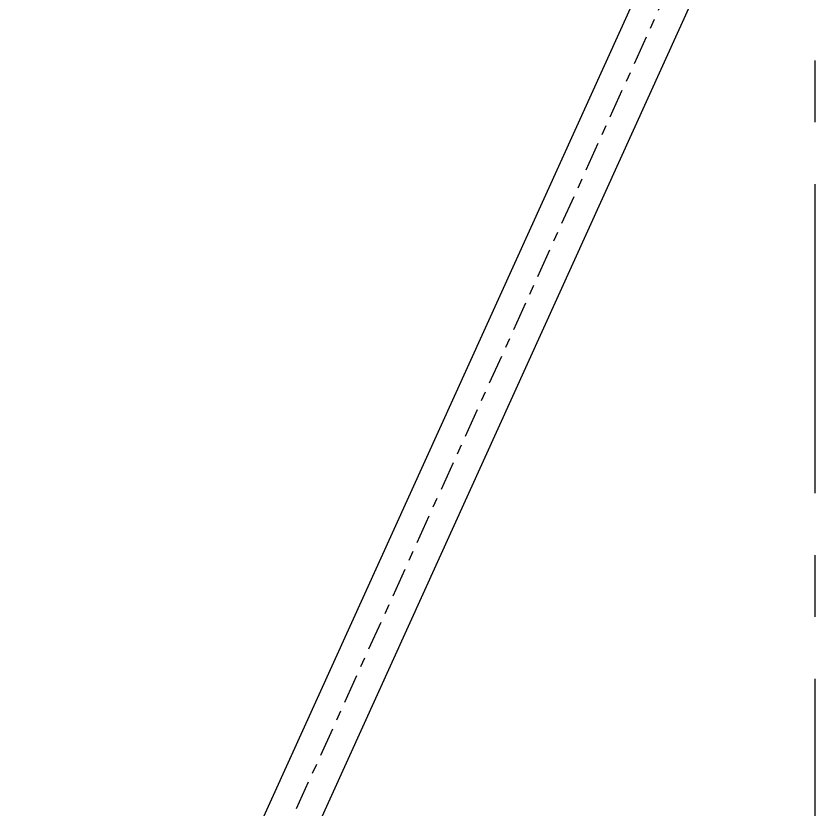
# Model space of a CAD drawing. Header units: millimetres. Extents: x 2368 to 8313, y 7493 to 11698.
# Drawn here: x 5626.6 to 5708.6, y 11332.3 to 11413.7 of the extents above; entities that cross this region are included whole.
import ezdxf

# ---------------------------------------------------------------- set-up
doc = ezdxf.new("R2010")
doc.units = ezdxf.units.MM
for name, pattern in [('CENTER', [50.8, 31.75, -6.35, 6.35, -6.35]), ('XKITLINE00', [0]), ('XKITLINE03', [6, 3, -1, 1, -1])]:
    doc.linetypes.add(name, pattern=pattern)

msp = doc.modelspace()

# ---------------------------------------------------------------- linework, layer by layer
at = {"color": 6, "linetype": 'CENTER'}
msp.add_line((5708.5882, 10907.5139), (5708.5882, 11495.735), dxfattribs=at)
at = {"color": 8, "linetype": 'XKITLINE03'}
msp.add_line((5708.5882, 11449.801), (5626.5882, 11268.8221), dxfattribs=at)
msp.add_line((5708.5882, 11449.801), (5626.5882, 11268.8221), dxfattribs=at)
at = {"color": 8, "linetype": 'XKITLINE00'}
for p, q in [((5696.023, 11428.6803), (5630.2223, 11283.4541)), ((5701.0002, 11426.4422), (5635.1994, 11281.216))]:
    msp.add_line(p, q, dxfattribs=at)

doc.saveas('drawing.dxf')
